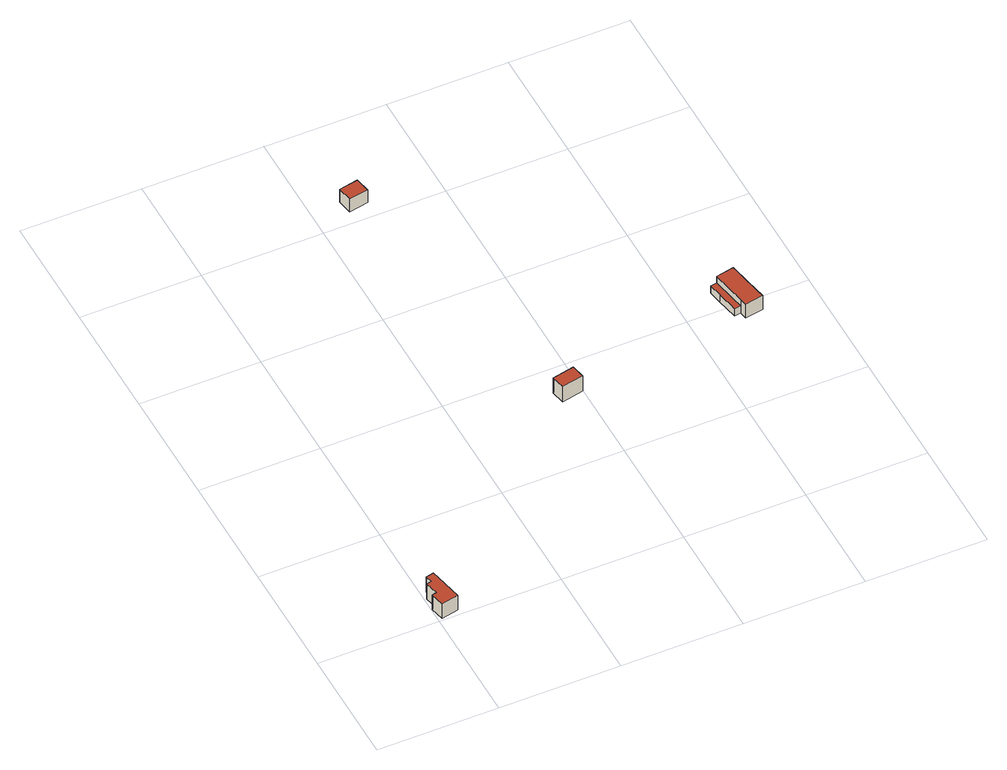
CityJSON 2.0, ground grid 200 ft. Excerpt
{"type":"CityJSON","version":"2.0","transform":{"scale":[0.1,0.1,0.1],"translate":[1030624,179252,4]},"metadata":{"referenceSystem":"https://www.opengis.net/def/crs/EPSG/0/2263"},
"CityObjects":{
"building1":{"type":"Building","attributes":{"name":"Bldg_4210010173","BIN":"4295441"},"geometry":[{"type":"MultiSurface","lod":"2","boundaries":[[[0,1,2,3,4,5,6,7,8,9]],[[10,11,12,13,14,15,16,17,18,19]],[[10,19,9,8]],[[11,10,8,7]],[[12,11,7,6]],[[13,12,6,5]],[[14,13,5,4]],[[15,14,4,3]],[[16,15,3,2]],[[17,16,2,1]],[[18,17,1,0]],[[19,18,0,9]]],"semantics":{"surfaces":[{"type":"GroundSurface"},{"type":"RoofSurface","BIN":"4295441"},{"type":"WallSurface"}],"values":[0,1,2,2,2,2,2,2,2,2,2,2]}}]},
"building2":{"type":"Building","attributes":{"name":"Bldg_4210012470","BIN":"4295460"},"geometry":[{"type":"MultiSurface","lod":"2","boundaries":[[[20,21,22,23]],[[24,25,26,27]],[[24,27,23,22]],[[25,24,22,21]],[[26,25,21,20]],[[27,26,20,23]]],"semantics":{"surfaces":[{"type":"GroundSurface"},{"type":"RoofSurface","BIN":"4295460"},{"type":"WallSurface"}],"values":[0,1,2,2,2,2]}}]},
"building3":{"type":"Building","attributes":{"name":"Bldg_4210012680","BIN":"4295205"},"geometry":[{"type":"MultiSurface","lod":"2","boundaries":[[[28,29,30,31]],[[32,33,34,35]],[[32,35,31,30]],[[33,32,30,29]],[[34,33,29,28]],[[35,34,28,31]]],"semantics":{"surfaces":[{"type":"GroundSurface"},{"type":"RoofSurface","BIN":"4295205"},{"type":"WallSurface"}],"values":[0,1,2,2,2,2]}}]},
"building4":{"type":"Building","attributes":{"name":"Bldg_4210004803","BIN":"4435468"},"geometry":[{"type":"MultiSurface","lod":"2","boundaries":[[[36,37,38,39,40,41,42,43,44]],[[45,46,47,48,49]],[[50,51,52,53,54,55]],[[49,53,52,45]],[[49,48,44,43]],[[54,53,43,42]],[[55,54,42,41]],[[50,55,41,40]],[[51,50,40,39]],[[52,51,39,38]],[[46,45,38,37]],[[47,46,37,36]],[[48,47,36,44]]],"semantics":{"surfaces":[{"type":"GroundSurface"},{"type":"RoofSurface","BIN":"4435468"},{"type":"WallSurface"}],"values":[0,1,1,2,2,2,2,2,2,2,2,2,2]}}]}
},
"vertices":[
[56,10,26],[7,242,26],[78,257,26],[30,484,26],[111,501,26],[87,615,26],[167,632,26],[219,643,26],[243,529,26],[339,70,26],[243,529,337],[219,643,337],[167,632,337],[87,615,337],[111,501,337],[30,484,337],[78,257,337],[7,242,337],[56,10,337],[339,70,337],
[3628,3296,15],[3584,3519,15],[3943,3590,15],[3987,3366,15],[3943,3590,334],[3584,3519,334],[3628,3296,334],[3987,3366,334],
[2529,8203,31],[2485,8453,31],[2805,8509,31],[2850,8259,31],[2805,8509,295],[2485,8453,295],[2529,8203,295],[2850,8259,295],
[6621,4161,1],[6579,4386,1],[6687,4405,1],[6985,4460,1],[7050,4104,1],[7117,3746,1],[6818,3691,1],[6795,3820,1],[6688,3800,1],[6687,4405,152],[6579,4386,152],[6621,4161,152],[6688,3800,152],[6795,3820,152],[7050,4104,288],[6985,4460,288],[6687,4405,288],[6795,3820,288],[6818,3691,288],[7117,3746,288]
]}
